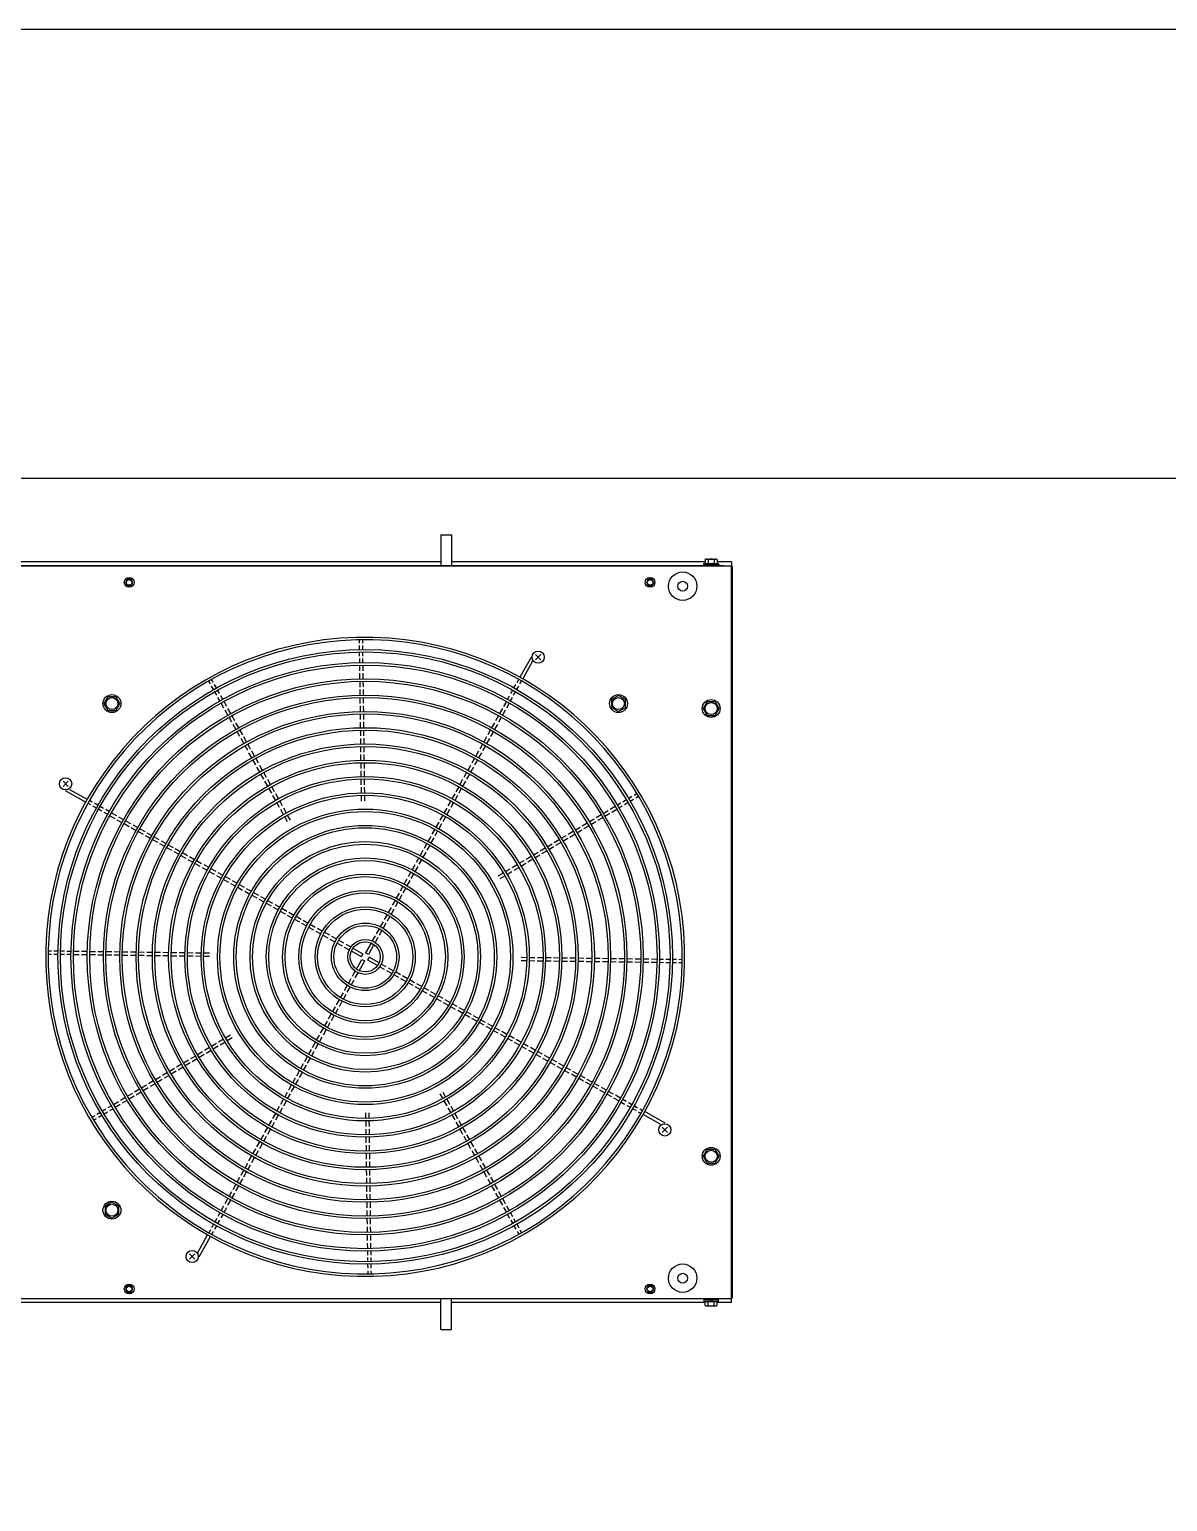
# Model space of a CAD drawing. Header units: millimetres. Extents: x -15161 to 10473752, y -72817 to 33960.
# Drawn here: x -354 to -214.2, y -27895 to -27714.2 of the extents above; entities that cross this region are included whole.
import ezdxf

# ---------------------------------------------------------------- set-up
doc = ezdxf.new("R2010")
doc.units = ezdxf.units.MM

# ---------------------------------------------------------------- blocks, each defined once
blk = doc.blocks.new('機組1140116')
at = {"color": 230}
for p, q in [((-303.43, -21915.8), (-303.43, -21919.62)), ((-303.43, -21915.8), (-302.13, -21915.8)), ((-302.13, -21915.8), (-302.13, -21919.62)), ((-267.73, -21919.65), (-447.73, -21919.65)), ((-267.85, -21919.65), (-447.61, -21919.65)), ((-271.11, -21919.62), (-444.33, -21919.62)), ((-303.43, -21919.12), (-412.03, -21919.12)), ((-270.96, -21919.12), (-302.13, -21919.12)), ((-271.13, -21919.65), (-271.13, -21919.33)), ((-271.13, -21919.33), (-269.33, -21919.33)), ((-269.33, -21919.49), (-271.13, -21919.49)), ((-269.33, -21919.65), (-271.13, -21919.65)), ((-270.98, -21918.85), (-270.98, -21919.33)), ((-270.8, -21918.78), (-269.67, -21918.78)), ((-270.61, -21918.85), (-270.61, -21919.33)), ((-270.39, -21919.49), (-270.23, -21919.33)), ((-270.23, -21919.49), (-270.07, -21919.33)), ((-269.86, -21918.85), (-269.86, -21919.33)), ((-269.48, -21918.85), (-269.48, -21919.33)), ((-267.73, -21919.12), (-269.46, -21919.12)), ((-269.33, -21919.33), (-269.33, -21919.65)), ((-268.73, -21919.62), (-269.31, -21919.62)), ((-268.73, -21919.62), (-268.7, -21919.65)), ((-267.73, -21919.12), (-267.73, -21919.65)), ((-267.73, -21923.15), (-267.73, -21919.65)), ((-267.61, -21919.75), (-267.73, -21919.75)), ((-267.73, -22009.53), (-267.73, -21919.77)), ((-267.61, -22009.55), (-267.61, -21919.75)), ((-313.44, -21929.11), (-313.44, -21928.71)), ((-313.04, -21929.1), (-313.04, -21928.7)), ((-313.43, -21929.91), (-313.44, -21929.41)), ((-313.42, -21930.71), (-313.42, -21930.21)), ((-313.41, -21931.51), (-313.41, -21931.01)), ((-313.03, -21929.9), (-313.04, -21929.4)), ((-313.02, -21930.7), (-313.02, -21930.2)), ((-313.01, -21931.5), (-313.01, -21931)), ((-292.31, -21930.79), (-293.73, -21933.31)), ((-291.8, -21930.53), (-291.16, -21931.16)), ((-291.8, -21931.16), (-291.16, -21930.53)), ((-313.39, -21932.51), (-313.4, -21931.81)), ((-313.39, -21932.51), (-313.4, -21931.81)), ((-313.38, -21933.51), (-313.38, -21932.81)), ((-312.99, -21932.5), (-313, -21931.8)), ((-312.99, -21932.5), (-313, -21931.8)), ((-312.98, -21933.5), (-312.98, -21932.8)), ((-292.16, -21931.33), (-293.38, -21933.51)), ((-331.75, -21934.12), (-331.95, -21933.77)), ((-331.4, -21933.92), (-331.6, -21933.58)), ((-331.36, -21934.82), (-331.6, -21934.38)), ((-331.01, -21934.62), (-331.25, -21934.19)), ((-313.36, -21934.51), (-313.37, -21933.81)), ((-312.96, -21934.5), (-312.97, -21933.8)), ((-312.95, -21935.5), (-312.96, -21934.8)), ((-294.46, -21934.62), (-294.21, -21934.19)), ((-294.11, -21934.82), (-293.86, -21934.38)), ((-294.07, -21933.93), (-293.87, -21933.58)), ((-293.72, -21934.12), (-293.52, -21933.77)), ((-330.97, -21935.52), (-331.21, -21935.08)), ((-330.62, -21935.32), (-330.86, -21934.88)), ((-330.58, -21936.21), (-330.82, -21935.78)), ((-330.23, -21936.02), (-330.47, -21935.58)), ((-330.09, -21937.09), (-330.43, -21936.48)), ((-329.74, -21936.89), (-330.08, -21936.28)), ((-313.35, -21935.51), (-313.36, -21934.81)), ((-313.34, -21936.51), (-313.35, -21935.81)), ((-312.94, -21936.5), (-312.95, -21935.8)), ((-295.39, -21936.28), (-295.73, -21936.89)), ((-295.04, -21936.48), (-295.38, -21937.09)), ((-295.24, -21936.02), (-294.99, -21935.58)), ((-294.89, -21936.21), (-294.65, -21935.78)), ((-294.85, -21935.32), (-294.6, -21934.89)), ((-294.5, -21935.52), (-294.25, -21935.08)), ((-329.6, -21937.96), (-329.94, -21937.35)), ((-329.25, -21937.76), (-329.59, -21937.15)), ((-329.11, -21938.83), (-329.45, -21938.22)), ((-328.76, -21938.64), (-329.1, -21938.02)), ((-313.32, -21937.51), (-313.33, -21936.81)), ((-313.31, -21938.51), (-313.32, -21937.81)), ((-312.92, -21937.5), (-312.93, -21936.8)), ((-312.91, -21938.5), (-312.92, -21937.8)), ((-296.36, -21938.02), (-296.71, -21938.64)), ((-296.02, -21938.22), (-296.36, -21938.83)), ((-295.88, -21937.15), (-296.22, -21937.76)), ((-295.53, -21937.35), (-295.87, -21937.96)), ((-328.62, -21939.7), (-328.96, -21939.09)), ((-328.27, -21939.51), (-328.61, -21938.9)), ((-328.13, -21940.58), (-328.47, -21939.97)), ((-327.78, -21940.38), (-328.13, -21939.77)), ((-313.3, -21939.51), (-313.31, -21938.81)), ((-313.29, -21940.51), (-313.29, -21939.81)), ((-312.9, -21939.5), (-312.91, -21938.8)), ((-312.89, -21940.5), (-312.89, -21939.8)), ((-297.34, -21939.77), (-297.68, -21940.38)), ((-296.99, -21939.97), (-297.34, -21940.58)), ((-296.85, -21938.9), (-297.2, -21939.51)), ((-296.5, -21939.09), (-296.85, -21939.7)), ((-327.64, -21941.45), (-327.99, -21940.84)), ((-327.3, -21941.25), (-327.64, -21940.64)), ((-327.16, -21942.32), (-327.5, -21941.71)), ((-326.81, -21942.13), (-327.15, -21941.51)), ((-313.27, -21941.51), (-313.28, -21940.81)), ((-313.26, -21942.51), (-313.27, -21941.81)), ((-312.87, -21941.5), (-312.88, -21940.8)), ((-312.86, -21942.5), (-312.87, -21941.8)), ((-298.32, -21941.51), (-298.66, -21942.13)), ((-297.97, -21941.71), (-298.31, -21942.32)), ((-297.83, -21940.64), (-298.17, -21941.25)), ((-297.48, -21940.84), (-297.82, -21941.45)), ((-326.67, -21943.19), (-327.01, -21942.58)), ((-326.32, -21943), (-326.66, -21942.39)), ((-326.18, -21944.07), (-326.52, -21943.46)), ((-325.83, -21943.87), (-326.17, -21943.26)), ((-313.25, -21943.51), (-313.26, -21942.81)), ((-313.23, -21944.51), (-313.24, -21943.81)), ((-312.85, -21943.5), (-312.86, -21942.8)), ((-312.83, -21944.5), (-312.84, -21943.8)), ((-299.3, -21943.26), (-299.64, -21943.87)), ((-298.95, -21943.46), (-299.29, -21944.07)), ((-298.81, -21942.39), (-299.15, -21943)), ((-298.46, -21942.58), (-298.8, -21943.19)), ((-325.69, -21944.94), (-326.03, -21944.33)), ((-325.34, -21944.74), (-325.68, -21944.13)), ((-325.2, -21945.81), (-325.54, -21945.2)), ((-324.85, -21945.62), (-325.19, -21945)), ((-313.22, -21945.51), (-313.23, -21944.81)), ((-312.82, -21945.5), (-312.83, -21944.8)), ((-300.27, -21945), (-300.62, -21945.62)), ((-299.93, -21945.2), (-300.27, -21945.81)), ((-299.79, -21944.13), (-300.13, -21944.74)), ((-299.44, -21944.33), (-299.78, -21944.94)), ((-349.86, -21946.72), (-349.22, -21946.08)), ((-349.22, -21946.72), (-349.86, -21946.08)), ((-349.59, -21947.23), (-347.07, -21948.64)), ((-349.05, -21947.08), (-346.88, -21948.3)), ((-324.71, -21946.68), (-325.05, -21946.07)), ((-324.36, -21946.49), (-324.7, -21945.88)), ((-324.22, -21947.56), (-324.56, -21946.94)), ((-323.87, -21947.36), (-324.22, -21946.75)), ((-313.21, -21946.51), (-313.22, -21945.81)), ((-313.19, -21947.51), (-313.2, -21946.81)), ((-312.81, -21946.5), (-312.82, -21945.8)), ((-312.79, -21947.5), (-312.8, -21946.8)), ((-301.25, -21946.75), (-301.59, -21947.36)), ((-300.9, -21946.94), (-301.25, -21947.56)), ((-300.76, -21945.88), (-301.11, -21946.49)), ((-300.41, -21946.07), (-300.76, -21946.68)), ((-346.46, -21948.99), (-346.81, -21948.79)), ((-346.27, -21948.64), (-346.62, -21948.44)), ((-345.76, -21949.38), (-346.2, -21949.13)), ((-345.57, -21949.03), (-346.01, -21948.78)), ((-344.87, -21949.42), (-345.31, -21949.17)), ((-323.73, -21948.43), (-324.08, -21947.82)), ((-323.38, -21948.23), (-323.73, -21947.62)), ((-323.25, -21949.3), (-323.59, -21948.69)), ((-322.9, -21949.11), (-323.24, -21948.49)), ((-313.18, -21948.51), (-313.19, -21947.81)), ((-312.78, -21948.5), (-312.79, -21947.8)), ((-302.23, -21948.49), (-302.57, -21949.11)), ((-301.88, -21948.69), (-302.22, -21949.3)), ((-301.74, -21947.62), (-302.08, -21948.23)), ((-301.39, -21947.82), (-301.73, -21948.43)), ((-282.63, -21949.51), (-282.02, -21949.16)), ((-281.77, -21949), (-281.34, -21948.75)), ((-281.56, -21949.35), (-281.13, -21949.09)), ((-281.08, -21948.59), (-280.65, -21948.34)), ((-280.88, -21948.94), (-280.45, -21948.68)), ((-280.39, -21948.18), (-279.96, -21947.93)), ((-280.19, -21948.53), (-279.76, -21948.27)), ((-279.7, -21947.78), (-279.36, -21947.57)), ((-279.5, -21948.12), (-279.16, -21947.91)), ((-345.07, -21949.77), (-345.5, -21949.52)), ((-344.37, -21950.16), (-344.8, -21949.91)), ((-344.17, -21949.81), (-344.61, -21949.57)), ((-344.11, -21950.31), (-343.5, -21950.65)), ((-343.91, -21949.96), (-343.3, -21950.3)), ((-343.24, -21950.8), (-342.62, -21951.14)), ((-343.04, -21950.45), (-342.43, -21950.79)), ((-342.17, -21950.94), (-341.56, -21951.28)), ((-322.76, -21950.17), (-323.1, -21949.56)), ((-322.41, -21949.98), (-322.75, -21949.37)), ((-322.27, -21951.05), (-322.61, -21950.43)), ((-321.92, -21950.85), (-322.26, -21950.24)), ((-303.21, -21950.24), (-303.55, -21950.85)), ((-302.86, -21950.43), (-303.2, -21951.05)), ((-302.72, -21949.37), (-303.06, -21949.98)), ((-302.37, -21949.56), (-302.71, -21950.17)), ((-285.2, -21951.05), (-284.6, -21950.69)), ((-285, -21951.39), (-284.4, -21951.03)), ((-284.34, -21950.54), (-283.74, -21950.18)), ((-284.14, -21950.88), (-283.54, -21950.52)), ((-283.49, -21950.03), (-282.88, -21949.67)), ((-283.28, -21950.37), (-282.68, -21950.01)), ((-282.42, -21949.86), (-281.82, -21949.5)), ((-342.36, -21951.28), (-341.75, -21951.63)), ((-341.49, -21951.77), (-340.88, -21952.12)), ((-341.29, -21951.42), (-340.68, -21951.77)), ((-340.62, -21952.26), (-340.01, -21952.6)), ((-340.42, -21951.91), (-339.81, -21952.25)), ((-339.75, -21952.75), (-339.13, -21953.09)), ((-339.55, -21952.4), (-338.94, -21952.74)), ((-304.67, -21952.86), (-305.02, -21953.47)), ((-304.18, -21951.98), (-304.53, -21952.59)), ((-303.84, -21952.18), (-304.18, -21952.79)), ((-303.7, -21951.11), (-304.04, -21951.72)), ((-303.35, -21951.31), (-303.69, -21951.92)), ((-288.64, -21953.09), (-288.04, -21952.74)), ((-287.78, -21952.58), (-287.18, -21952.22)), ((-287.58, -21952.93), (-286.98, -21952.57)), ((-286.92, -21952.07), (-286.32, -21951.71)), ((-286.72, -21952.41), (-286.12, -21952.06)), ((-286.06, -21951.56), (-285.46, -21951.2)), ((-285.86, -21951.9), (-285.26, -21951.55)), ((-338.87, -21953.24), (-338.26, -21953.58)), ((-338.68, -21952.89), (-338.07, -21953.23)), ((-338, -21953.73), (-337.39, -21954.07)), ((-337.81, -21953.38), (-337.19, -21953.72)), ((-337.13, -21954.22), (-336.52, -21954.56)), ((-336.93, -21953.87), (-336.32, -21954.21)), ((-336.06, -21954.36), (-335.45, -21954.7)), ((-305.65, -21954.6), (-305.99, -21955.21)), ((-305.16, -21953.73), (-305.5, -21954.34)), ((-304.81, -21953.92), (-305.16, -21954.54)), ((-304.32, -21953.05), (-304.67, -21953.66)), ((-291.22, -21954.63), (-290.62, -21954.27)), ((-291.02, -21954.97), (-290.41, -21954.61)), ((-290.36, -21954.12), (-289.76, -21953.76)), ((-290.16, -21954.46), (-289.56, -21954.1)), ((-289.5, -21953.6), (-288.9, -21953.25)), ((-289.3, -21953.95), (-288.7, -21953.59)), ((-288.44, -21953.44), (-287.84, -21953.08)), ((-336.26, -21954.71), (-335.64, -21955.05)), ((-335.38, -21955.19), (-334.77, -21955.54)), ((-335.19, -21954.85), (-334.58, -21955.19)), ((-334.51, -21955.68), (-333.9, -21956.03)), ((-334.32, -21955.33), (-333.7, -21955.68)), ((-333.64, -21956.17), (-333.03, -21956.51)), ((-333.44, -21955.82), (-332.83, -21956.17)), ((-332.57, -21956.31), (-331.96, -21956.65)), ((-306.63, -21956.35), (-306.97, -21956.96)), ((-306.14, -21955.47), (-306.48, -21956.08)), ((-305.79, -21955.67), (-306.13, -21956.28)), ((-305.3, -21954.8), (-305.64, -21955.41)), ((-294.66, -21956.67), (-294.06, -21956.31)), ((-293.8, -21956.16), (-293.2, -21955.8)), ((-293.59, -21956.5), (-292.99, -21956.15)), ((-292.94, -21955.65), (-292.34, -21955.29)), ((-292.74, -21955.99), (-292.13, -21955.63)), ((-292.08, -21955.14), (-291.48, -21954.78)), ((-291.88, -21955.48), (-291.27, -21955.12)), ((-332.77, -21956.66), (-332.16, -21957)), ((-331.89, -21957.15), (-331.28, -21957.49)), ((-331.7, -21956.8), (-331.09, -21957.14)), ((-331.02, -21957.64), (-330.41, -21957.98)), ((-330.83, -21957.29), (-330.21, -21957.63)), ((-330.15, -21958.13), (-329.54, -21958.47)), ((-329.95, -21957.78), (-329.34, -21958.12)), ((-329.08, -21958.27), (-328.47, -21958.61)), ((-307.61, -21958.09), (-307.95, -21958.7)), ((-307.26, -21958.29), (-307.6, -21958.9)), ((-307.12, -21957.22), (-307.46, -21957.83)), ((-306.77, -21957.41), (-307.11, -21958.03)), ((-306.28, -21956.54), (-306.62, -21957.15)), ((-296.38, -21957.69), (-295.78, -21957.34)), ((-296.17, -21958.04), (-295.57, -21957.68)), ((-295.52, -21957.18), (-294.92, -21956.82)), ((-295.31, -21957.53), (-294.71, -21957.17)), ((-294.45, -21957.01), (-293.85, -21956.66)), ((-329.28, -21958.62), (-328.67, -21958.96)), ((-328.4, -21959.1), (-327.79, -21959.45)), ((-328.21, -21958.76), (-327.6, -21959.1)), ((-327.53, -21959.59), (-326.92, -21959.94)), ((-327.34, -21959.24), (-326.72, -21959.59)), ((-326.66, -21960.08), (-326.05, -21960.42)), ((-326.46, -21959.73), (-325.85, -21960.08)), ((-308.58, -21959.84), (-308.93, -21960.45)), ((-308.24, -21960.03), (-308.58, -21960.64)), ((-308.1, -21958.96), (-308.44, -21959.58)), ((-307.75, -21959.16), (-308.09, -21959.77)), ((-325.79, -21960.57), (-325.18, -21960.91)), ((-325.59, -21960.22), (-324.98, -21960.56)), ((-324.91, -21961.06), (-324.3, -21961.4)), ((-324.72, -21960.71), (-324.11, -21961.05)), ((-324.04, -21961.55), (-323.43, -21961.89)), ((-323.85, -21961.2), (-323.23, -21961.54)), ((-322.97, -21961.69), (-322.36, -21962.03)), ((-309.56, -21961.58), (-309.9, -21962.19)), ((-309.21, -21961.78), (-309.56, -21962.39)), ((-309.07, -21960.71), (-309.42, -21961.32)), ((-308.72, -21960.91), (-309.07, -21961.52)), ((-323.17, -21962.04), (-322.56, -21962.38)), ((-322.3, -21962.53), (-321.69, -21962.87)), ((-322.1, -21962.18), (-321.49, -21962.52)), ((-321.42, -21963.02), (-320.81, -21963.36)), ((-321.23, -21962.67), (-320.62, -21963.01)), ((-320.55, -21963.5), (-319.94, -21963.85)), ((-320.36, -21963.15), (-319.74, -21963.5)), ((-319.48, -21963.64), (-318.87, -21963.99)), ((-310.54, -21963.33), (-310.88, -21963.94)), ((-310.19, -21963.52), (-310.53, -21964.14)), ((-310.05, -21962.46), (-310.39, -21963.07)), ((-309.7, -21962.65), (-310.04, -21963.26)), ((-319.68, -21963.99), (-319.07, -21964.34)), ((-318.81, -21964.48), (-318.19, -21964.82)), ((-318.61, -21964.13), (-318, -21964.48)), ((-317.93, -21964.97), (-317.32, -21965.31)), ((-317.74, -21964.62), (-317.13, -21964.96)), ((-317.06, -21965.46), (-316.45, -21965.8)), ((-316.86, -21965.11), (-316.25, -21965.45)), ((-311.52, -21965.08), (-311.86, -21965.69)), ((-311.17, -21965.27), (-311.51, -21965.88)), ((-311.03, -21964.2), (-311.37, -21964.81)), ((-310.68, -21964.4), (-311.02, -21965.01)), ((-351.28, -21966.95), (-351.68, -21966.95)), ((-351.28, -21967.35), (-351.68, -21967.35)), ((-350.48, -21966.96), (-350.98, -21966.96)), ((-349.68, -21966.97), (-350.18, -21966.97)), ((-348.88, -21966.98), (-349.38, -21966.98)), ((-347.88, -21967), (-348.58, -21966.99)), ((-346.88, -21967.01), (-347.58, -21967)), ((-345.88, -21967.02), (-346.58, -21967.02)), ((-344.88, -21967.04), (-345.58, -21967.03)), ((-343.88, -21967.05), (-344.58, -21967.04)), ((-342.88, -21967.06), (-343.58, -21967.05)), ((-341.88, -21967.08), (-342.58, -21967.07)), ((-340.88, -21967.09), (-341.58, -21967.08)), ((-339.88, -21967.1), (-340.58, -21967.09)), ((-338.88, -21967.12), (-339.58, -21967.11)), ((-337.88, -21967.13), (-338.58, -21967.12)), ((-336.88, -21967.14), (-337.58, -21967.13)), ((-335.88, -21967.15), (-336.58, -21967.15)), ((-334.88, -21967.17), (-335.58, -21967.16)), ((-333.88, -21967.18), (-334.58, -21967.17)), ((-332.88, -21967.19), (-333.58, -21967.18)), ((-331.88, -21967.21), (-332.58, -21967.2)), ((-316.19, -21965.95), (-315.57, -21966.29)), ((-315.99, -21965.6), (-315.38, -21965.94)), ((-315.31, -21966.44), (-314.7, -21966.78)), ((-315.12, -21966.09), (-314.5, -21966.43)), ((-314.44, -21966.93), (-313.23, -21967.6)), ((-314.24, -21966.58), (-313.04, -21967.26)), ((-313.04, -21967.26), (-313.23, -21967.6)), ((-312.01, -21965.95), (-312.68, -21967.16)), ((-312.34, -21967.35), (-312.68, -21967.16)), ((-311.66, -21966.15), (-312.34, -21967.35)), ((-350.48, -21967.36), (-350.98, -21967.36)), ((-349.68, -21967.37), (-350.18, -21967.37)), ((-348.88, -21967.38), (-349.38, -21967.38)), ((-347.88, -21967.4), (-348.58, -21967.39)), ((-346.88, -21967.41), (-347.58, -21967.4)), ((-345.88, -21967.42), (-346.58, -21967.42)), ((-344.88, -21967.44), (-345.58, -21967.43)), ((-343.88, -21967.45), (-344.58, -21967.44)), ((-342.88, -21967.46), (-343.58, -21967.45)), ((-341.88, -21967.48), (-342.58, -21967.47)), ((-340.88, -21967.49), (-341.58, -21967.48)), ((-339.88, -21967.5), (-340.58, -21967.49)), ((-338.88, -21967.52), (-339.58, -21967.51)), ((-337.88, -21967.53), (-338.58, -21967.52)), ((-336.88, -21967.54), (-337.58, -21967.53)), ((-335.88, -21967.55), (-336.58, -21967.55)), ((-334.88, -21967.57), (-335.58, -21967.56)), ((-333.88, -21967.58), (-334.58, -21967.57)), ((-332.88, -21967.59), (-333.58, -21967.58)), ((-331.88, -21967.61), (-332.58, -21967.6)), ((-313.81, -21969.16), (-313.13, -21967.96)), ((-313.46, -21969.36), (-312.78, -21968.15)), ((-313.13, -21967.96), (-312.78, -21968.15)), ((-312.43, -21968.05), (-312.24, -21967.7)), ((-311.23, -21968.73), (-312.43, -21968.05)), ((-311.03, -21968.38), (-312.24, -21967.7)), ((-310.35, -21969.22), (-310.96, -21968.87)), ((-310.16, -21968.87), (-310.77, -21968.53)), ((-309.28, -21969.36), (-309.89, -21969.02)), ((-293.59, -21968.1), (-292.89, -21968.11)), ((-293.58, -21967.7), (-292.88, -21967.71)), ((-292.59, -21968.11), (-291.89, -21968.12)), ((-292.58, -21967.71), (-291.88, -21967.72)), ((-291.59, -21968.13), (-290.89, -21968.14)), ((-291.58, -21967.73), (-290.88, -21967.74)), ((-290.59, -21968.14), (-289.89, -21968.15)), ((-290.58, -21967.74), (-289.88, -21967.75)), ((-289.59, -21968.15), (-288.89, -21968.16)), ((-289.58, -21967.75), (-288.88, -21967.76)), ((-288.59, -21968.17), (-287.89, -21968.18)), ((-288.58, -21967.77), (-287.88, -21967.78)), ((-287.59, -21968.18), (-286.89, -21968.19)), ((-287.58, -21967.78), (-286.88, -21967.79)), ((-286.59, -21968.19), (-285.89, -21968.2)), ((-286.58, -21967.79), (-285.88, -21967.8)), ((-285.59, -21968.21), (-284.89, -21968.21)), ((-285.58, -21967.81), (-284.88, -21967.81)), ((-284.59, -21968.22), (-283.89, -21968.23)), ((-284.58, -21967.82), (-283.88, -21967.83)), ((-283.59, -21968.23), (-282.89, -21968.24)), ((-283.58, -21967.83), (-282.88, -21967.84)), ((-282.59, -21968.24), (-281.89, -21968.25)), ((-282.58, -21967.84), (-281.88, -21967.85)), ((-281.59, -21968.26), (-280.89, -21968.27)), ((-281.58, -21967.86), (-280.88, -21967.87)), ((-280.59, -21968.27), (-279.89, -21968.28)), ((-280.58, -21967.87), (-279.88, -21967.88)), ((-279.59, -21968.28), (-278.89, -21968.29)), ((-279.58, -21967.88), (-278.88, -21967.89)), ((-278.59, -21968.3), (-277.89, -21968.3)), ((-278.58, -21967.9), (-277.88, -21967.9)), ((-277.59, -21968.31), (-276.89, -21968.32)), ((-277.58, -21967.91), (-276.88, -21967.92)), ((-276.59, -21968.32), (-276.09, -21968.33)), ((-276.58, -21967.92), (-276.08, -21967.93)), ((-275.79, -21967.93), (-275.29, -21967.94)), ((-275.79, -21968.33), (-275.29, -21968.34)), ((-274.99, -21967.94), (-274.49, -21967.95)), ((-274.99, -21968.34), (-274.49, -21968.35)), ((-274.19, -21967.95), (-273.79, -21967.96)), ((-274.19, -21968.35), (-273.79, -21968.36)), ((-314.79, -21970.91), (-314.44, -21970.3)), ((-314.44, -21971.11), (-314.1, -21970.49)), ((-314.3, -21970.04), (-313.95, -21969.42)), ((-313.95, -21970.23), (-313.61, -21969.62)), ((-309.48, -21969.71), (-310.09, -21969.36)), ((-308.6, -21970.2), (-309.22, -21969.85)), ((-308.41, -21969.85), (-309.02, -21969.51)), ((-307.73, -21970.69), (-308.34, -21970.34)), ((-307.54, -21970.34), (-308.15, -21969.99)), ((-306.86, -21971.17), (-307.47, -21970.83)), ((-306.66, -21970.83), (-307.27, -21970.48)), ((-305.79, -21971.31), (-306.4, -21970.97)), ((-315.77, -21972.66), (-315.42, -21972.05)), ((-315.42, -21972.85), (-315.07, -21972.24)), ((-315.28, -21971.78), (-314.93, -21971.17)), ((-314.93, -21971.98), (-314.59, -21971.37)), ((-305.99, -21971.66), (-306.6, -21971.32)), ((-305.11, -21972.15), (-305.72, -21971.81)), ((-304.92, -21971.8), (-305.53, -21971.46)), ((-304.24, -21972.64), (-304.85, -21972.3)), ((-304.04, -21972.29), (-304.66, -21971.95)), ((-303.17, -21972.78), (-303.78, -21972.44)), ((-316.74, -21974.4), (-316.4, -21973.79)), ((-316.39, -21974.6), (-316.05, -21973.99)), ((-316.25, -21973.53), (-315.91, -21972.92)), ((-315.91, -21973.73), (-315.56, -21973.11)), ((-303.37, -21973.13), (-303.98, -21972.79)), ((-302.49, -21973.62), (-303.11, -21973.28)), ((-302.3, -21973.27), (-302.91, -21972.93)), ((-301.62, -21974.11), (-302.23, -21973.77)), ((-301.43, -21973.76), (-302.04, -21973.42)), ((-300.75, -21974.6), (-301.36, -21974.25)), ((-300.55, -21974.25), (-301.17, -21973.91)), ((-299.68, -21974.74), (-300.29, -21974.39)), ((-317.72, -21976.15), (-317.38, -21975.54)), ((-317.37, -21976.34), (-317.03, -21975.73)), ((-317.23, -21975.27), (-316.89, -21974.66)), ((-316.88, -21975.47), (-316.54, -21974.86)), ((-299.88, -21975.09), (-300.49, -21974.74)), ((-299, -21975.57), (-299.62, -21975.23)), ((-298.81, -21975.23), (-299.42, -21974.88)), ((-298.13, -21976.06), (-298.74, -21975.72)), ((-297.94, -21975.71), (-298.55, -21975.37)), ((-297.26, -21976.55), (-297.87, -21976.21)), ((-297.06, -21976.2), (-297.68, -21975.86)), ((-296.19, -21976.69), (-296.8, -21976.35)), ((-330.15, -21977.78), (-330.76, -21978.14)), ((-329.95, -21978.13), (-330.55, -21978.48)), ((-329.29, -21977.27), (-329.9, -21977.63)), ((-329.09, -21977.61), (-329.69, -21977.97)), ((-319.19, -21978.77), (-318.85, -21978.15)), ((-318.7, -21977.89), (-318.36, -21977.28)), ((-318.35, -21978.09), (-318.01, -21977.48)), ((-318.21, -21977.02), (-317.87, -21976.41)), ((-317.86, -21977.22), (-317.52, -21976.6)), ((-296.39, -21977.04), (-297, -21976.7)), ((-295.51, -21977.53), (-296.13, -21977.19)), ((-295.32, -21977.18), (-295.93, -21976.84)), ((-294.64, -21978.02), (-295.25, -21977.68)), ((-294.45, -21977.67), (-295.06, -21977.33)), ((-293.77, -21978.51), (-294.38, -21978.16)), ((-293.57, -21978.16), (-294.19, -21977.82)), ((-333.59, -21979.83), (-334.19, -21980.18)), ((-332.73, -21979.31), (-333.33, -21979.67)), ((-332.53, -21979.66), (-333.13, -21980.02)), ((-331.87, -21978.8), (-332.47, -21979.16)), ((-331.67, -21979.15), (-332.27, -21979.51)), ((-331.01, -21978.29), (-331.62, -21978.65)), ((-330.81, -21978.64), (-331.41, -21978.99)), ((-320.17, -21980.51), (-319.82, -21979.9)), ((-319.68, -21979.64), (-319.33, -21979.03)), ((-319.33, -21979.83), (-318.99, -21979.22)), ((-318.84, -21978.96), (-318.5, -21978.35)), ((-292.9, -21979), (-293.51, -21978.65)), ((-292.7, -21978.65), (-293.31, -21978.3)), ((-292.03, -21979.48), (-292.64, -21979.14)), ((-291.83, -21979.14), (-292.44, -21978.79)), ((-291.15, -21979.97), (-291.76, -21979.63)), ((-290.96, -21979.62), (-291.57, -21979.28)), ((-290.08, -21980.11), (-290.7, -21979.77)), ((-336.17, -21981.36), (-336.77, -21981.72)), ((-335.97, -21981.7), (-336.57, -21982.06)), ((-335.31, -21980.85), (-335.91, -21981.21)), ((-335.11, -21981.19), (-335.71, -21981.55)), ((-334.45, -21980.34), (-335.05, -21980.7)), ((-334.25, -21980.68), (-334.85, -21981.04)), ((-333.39, -21980.17), (-333.99, -21980.53)), ((-321.14, -21982.26), (-320.8, -21981.64)), ((-320.65, -21981.38), (-320.31, -21980.77)), ((-320.31, -21981.58), (-319.96, -21980.97)), ((-319.82, -21980.71), (-319.47, -21980.1)), ((-290.28, -21980.46), (-290.89, -21980.12)), ((-289.41, -21980.95), (-290.02, -21980.61)), ((-289.21, -21980.6), (-289.82, -21980.26)), ((-288.54, -21981.44), (-289.15, -21981.1)), ((-288.34, -21981.09), (-288.95, -21980.75)), ((-287.66, -21981.93), (-288.27, -21981.59)), ((-287.47, -21981.58), (-288.08, -21981.24)), ((-286.59, -21982.07), (-287.21, -21981.73)), ((-339.61, -21983.4), (-340.21, -21983.76)), ((-338.75, -21982.89), (-339.35, -21983.25)), ((-338.54, -21983.24), (-339.15, -21983.59)), ((-337.89, -21982.38), (-338.49, -21982.74)), ((-337.69, -21982.73), (-338.29, -21983.08)), ((-337.03, -21981.87), (-337.63, -21982.23)), ((-336.83, -21982.21), (-337.43, -21982.57)), ((-322.12, -21984), (-321.78, -21983.39)), ((-321.77, -21984.2), (-321.43, -21983.59)), ((-321.63, -21983.13), (-321.29, -21982.52)), ((-321.28, -21983.32), (-320.94, -21982.71)), ((-320.79, -21982.45), (-320.45, -21981.84)), ((-286.79, -21982.42), (-287.4, -21982.08)), ((-285.92, -21982.91), (-286.53, -21982.56)), ((-285.72, -21982.56), (-286.33, -21982.21)), ((-285.05, -21983.39), (-285.66, -21983.05)), ((-284.85, -21983.05), (-285.46, -21982.7)), ((-284.17, -21983.88), (-284.78, -21983.54)), ((-283.98, -21983.53), (-284.59, -21983.19)), ((-342.19, -21984.94), (-342.79, -21985.3)), ((-341.98, -21985.28), (-342.58, -21985.64)), ((-341.33, -21984.43), (-341.93, -21984.78)), ((-341.12, -21984.77), (-341.72, -21985.13)), ((-340.47, -21983.92), (-341.07, -21984.27)), ((-340.26, -21984.26), (-340.87, -21984.62)), ((-339.4, -21983.75), (-340.01, -21984.11)), ((-323.1, -21985.75), (-322.76, -21985.13)), ((-322.75, -21985.94), (-322.41, -21985.33)), ((-322.61, -21984.87), (-322.27, -21984.26)), ((-322.26, -21985.07), (-321.92, -21984.46)), ((-303.55, -21984.46), (-303.21, -21985.07)), ((-303.2, -21984.26), (-302.86, -21984.87)), ((-303.06, -21985.33), (-302.72, -21985.94)), ((-302.71, -21985.13), (-302.37, -21985.75)), ((-283.3, -21984.37), (-283.91, -21984.03)), ((-283.11, -21984.02), (-283.72, -21983.68)), ((-282.43, -21984.86), (-283.04, -21984.52)), ((-282.23, -21984.51), (-282.84, -21984.17)), ((-281.56, -21985.35), (-282.17, -21985.01)), ((-281.36, -21985), (-281.97, -21984.66)), ((-281.1, -21985.15), (-280.66, -21985.39)), ((-345.97, -21987.19), (-346.31, -21987.39)), ((-345.28, -21986.78), (-345.71, -21987.03)), ((-345.08, -21987.12), (-345.51, -21987.38)), ((-344.59, -21986.37), (-345.02, -21986.62)), ((-344.39, -21986.71), (-344.82, -21986.97)), ((-343.91, -21985.96), (-344.34, -21986.21)), ((-343.7, -21986.3), (-344.13, -21986.56)), ((-343.05, -21985.45), (-343.65, -21985.81)), ((-342.84, -21985.79), (-343.44, -21986.15)), ((-324.08, -21987.49), (-323.73, -21986.88)), ((-323.73, -21987.69), (-323.38, -21987.07)), ((-323.59, -21986.62), (-323.25, -21986.01)), ((-323.24, -21986.81), (-322.9, -21986.2)), ((-312.69, -21986.8), (-312.68, -21987.5)), ((-312.29, -21986.8), (-312.28, -21987.5)), ((-302.57, -21986.2), (-302.23, -21986.81)), ((-302.22, -21986.01), (-301.88, -21986.62)), ((-302.08, -21987.07), (-301.74, -21987.69)), ((-301.73, -21986.88), (-301.39, -21987.49)), ((-281.29, -21985.5), (-280.86, -21985.74)), ((-280.6, -21985.89), (-280.16, -21986.13)), ((-280.4, -21985.54), (-279.97, -21985.78)), ((-279.9, -21986.28), (-279.46, -21986.52)), ((-279.7, -21985.93), (-279.27, -21986.18)), ((-279.2, -21986.67), (-278.85, -21986.87)), ((-279.01, -21986.32), (-278.66, -21986.52)), ((-276.41, -21988.23), (-278.59, -21987.01)), ((-275.88, -21988.07), (-278.39, -21986.66)), ((-345.77, -21987.53), (-346.11, -21987.73)), ((-325.05, -21989.24), (-324.71, -21988.62)), ((-324.7, -21989.43), (-324.36, -21988.82)), ((-324.56, -21988.36), (-324.22, -21987.75)), ((-324.22, -21988.56), (-323.87, -21987.95)), ((-312.67, -21987.8), (-312.66, -21988.5)), ((-312.66, -21988.8), (-312.65, -21989.5)), ((-312.27, -21987.8), (-312.26, -21988.5)), ((-312.26, -21988.8), (-312.25, -21989.5)), ((-301.59, -21987.95), (-301.25, -21988.56)), ((-301.25, -21987.75), (-300.9, -21988.36)), ((-301.11, -21988.82), (-300.76, -21989.43)), ((-300.76, -21988.62), (-300.41, -21989.24)), ((-275.61, -21988.59), (-276.24, -21989.22)), ((-276.24, -21988.59), (-275.61, -21989.22)), ((-326.03, -21990.98), (-325.69, -21990.37)), ((-325.68, -21991.18), (-325.34, -21990.56)), ((-325.54, -21990.11), (-325.2, -21989.5)), ((-325.19, -21990.3), (-324.85, -21989.69)), ((-312.65, -21989.8), (-312.64, -21990.5)), ((-312.63, -21990.8), (-312.63, -21991.5)), ((-312.25, -21989.8), (-312.24, -21990.5)), ((-312.23, -21990.8), (-312.23, -21991.5)), ((-300.62, -21989.69), (-300.27, -21990.3)), ((-300.27, -21989.5), (-299.93, -21990.11)), ((-300.13, -21990.56), (-299.79, -21991.18)), ((-299.78, -21990.37), (-299.44, -21990.98)), ((-327.01, -21992.72), (-326.67, -21992.11)), ((-326.66, -21992.92), (-326.32, -21992.31)), ((-326.52, -21991.85), (-326.18, -21991.24)), ((-326.17, -21992.05), (-325.83, -21991.44)), ((-312.62, -21991.8), (-312.61, -21992.5)), ((-312.22, -21991.8), (-312.21, -21992.5)), ((-299.64, -21991.44), (-299.3, -21992.05)), ((-299.29, -21991.24), (-298.95, -21991.85)), ((-299.15, -21992.31), (-298.81, -21992.92)), ((-298.8, -21992.11), (-298.46, -21992.72)), ((-327.99, -21994.47), (-327.64, -21993.86)), ((-327.64, -21994.67), (-327.3, -21994.05)), ((-327.5, -21993.6), (-327.16, -21992.99)), ((-327.15, -21993.79), (-326.81, -21993.18)), ((-312.61, -21992.8), (-312.6, -21993.5)), ((-312.6, -21993.8), (-312.59, -21994.5)), ((-312.21, -21992.8), (-312.2, -21993.5)), ((-312.2, -21993.8), (-312.19, -21994.5)), ((-298.66, -21993.18), (-298.32, -21993.79)), ((-298.31, -21992.99), (-297.97, -21993.6)), ((-298.17, -21994.05), (-297.83, -21994.67)), ((-297.82, -21993.86), (-297.48, -21994.47)), ((-328.96, -21996.21), (-328.62, -21995.6)), ((-328.61, -21996.41), (-328.27, -21995.8)), ((-328.47, -21995.34), (-328.13, -21994.73)), ((-328.13, -21995.54), (-327.78, -21994.93)), ((-312.58, -21994.8), (-312.57, -21995.5)), ((-312.57, -21995.8), (-312.56, -21996.5)), ((-312.18, -21994.8), (-312.17, -21995.5)), ((-312.17, -21995.8), (-312.16, -21996.5)), ((-297.68, -21994.93), (-297.34, -21995.54)), ((-297.34, -21994.73), (-296.99, -21995.34)), ((-297.2, -21995.8), (-296.85, -21996.41)), ((-296.85, -21995.6), (-296.5, -21996.21)), ((-329.94, -21997.96), (-329.6, -21997.35)), ((-329.59, -21998.15), (-329.25, -21997.54)), ((-329.45, -21997.09), (-329.11, -21996.48)), ((-329.1, -21997.28), (-328.76, -21996.67)), ((-312.56, -21996.8), (-312.55, -21997.5)), ((-312.54, -21997.8), (-312.53, -21998.5)), ((-312.16, -21996.8), (-312.15, -21997.5)), ((-312.14, -21997.8), (-312.13, -21998.5)), ((-296.71, -21996.67), (-296.36, -21997.28)), ((-296.36, -21996.48), (-296.02, -21997.09)), ((-296.22, -21997.54), (-295.88, -21998.15)), ((-295.87, -21997.35), (-295.53, -21997.96)), ((-330.97, -21999.79), (-331.21, -22000.23)), ((-330.58, -21999.09), (-330.82, -21999.53)), ((-330.23, -21999.29), (-330.47, -21999.72)), ((-330.43, -21998.83), (-330.09, -21998.22)), ((-330.08, -21999.03), (-329.74, -21998.42)), ((-312.53, -21998.8), (-312.52, -21999.5)), ((-312.52, -21999.8), (-312.51, -22000.5)), ((-312.13, -21998.8), (-312.12, -21999.5)), ((-312.12, -21999.8), (-312.11, -22000.5)), ((-295.73, -21998.42), (-295.39, -21999.03)), ((-295.38, -21998.22), (-295.04, -21998.83)), ((-295.24, -21999.29), (-295, -21999.73)), ((-294.89, -21999.09), (-294.65, -21999.53)), ((-294.5, -21999.79), (-294.26, -22000.23)), ((-331.75, -22001.19), (-331.95, -22001.54)), ((-331.36, -22000.49), (-331.6, -22000.92)), ((-331.4, -22001.38), (-331.6, -22001.73)), ((-331.01, -22000.68), (-331.26, -22001.12)), ((-330.62, -21999.99), (-330.86, -22000.42)), ((-312.5, -22000.8), (-312.5, -22001.5)), ((-312.11, -22000.8), (-312.1, -22001.5)), ((-294.85, -21999.99), (-294.6, -22000.42)), ((-294.46, -22000.69), (-294.21, -22001.12)), ((-294.11, -22000.49), (-293.86, -22000.93)), ((-294.07, -22001.38), (-293.87, -22001.73)), ((-293.72, -22001.19), (-293.52, -22001.54)), ((-333.31, -22003.97), (-332.09, -22001.8)), ((-333.15, -22004.51), (-331.74, -22001.99)), ((-312.49, -22001.8), (-312.48, -22002.5)), ((-312.48, -22002.8), (-312.47, -22003.5)), ((-312.09, -22001.8), (-312.08, -22002.5)), ((-312.08, -22002.8), (-312.07, -22003.5)), ((-333.67, -22004.78), (-334.3, -22004.14)), ((-333.67, -22004.14), (-334.3, -22004.78)), ((-312.46, -22003.8), (-312.45, -22004.3)), ((-312.45, -22004.6), (-312.44, -22005.1)), ((-312.45, -22004.6), (-312.44, -22005.1)), ((-312.06, -22003.8), (-312.05, -22004.3)), ((-312.05, -22004.6), (-312.04, -22005.1)), ((-312.05, -22004.6), (-312.04, -22005.1)), ((-312.44, -22005.4), (-312.44, -22005.65)), ((-312.44, -22005.4), (-312.43, -22005.9)), ((-312.43, -22006.2), (-312.42, -22006.6)), ((-312.04, -22005.4), (-312.04, -22005.65)), ((-312.04, -22005.4), (-312.03, -22005.9)), ((-312.03, -22006.2), (-312.02, -22006.6)), ((-267.73, -22009.65), (-267.73, -22006.15)), ((-267.73, -22009.65), (-447.73, -22009.65)), ((-267.85, -22009.65), (-447.61, -22009.65)), ((-303.43, -22010.12), (-412.03, -22010.12)), ((-303.43, -22013.44), (-303.43, -22009.65)), ((-302.13, -22013.44), (-302.13, -22009.65)), ((-270.98, -22010.12), (-302.13, -22010.12)), ((-271.13, -22009.65), (-271.13, -22009.97)), ((-269.33, -22009.65), (-271.13, -22009.65)), ((-269.33, -22009.81), (-271.13, -22009.81)), ((-271.13, -22009.97), (-269.33, -22009.97)), ((-270.98, -22010.45), (-270.98, -22009.97)), ((-270.8, -22010.52), (-269.67, -22010.52)), ((-270.61, -22010.45), (-270.61, -22009.97)), ((-270.39, -22009.81), (-270.23, -22009.97)), ((-270.23, -22009.81), (-270.07, -22009.97)), ((-269.86, -22010.45), (-269.86, -22009.97)), ((-269.48, -22010.45), (-269.48, -22009.97)), ((-267.73, -22010.12), (-269.48, -22010.12)), ((-269.33, -22009.97), (-269.33, -22009.65)), ((-267.73, -22009.43), (-267.61, -22009.43)), ((-267.73, -22010.12), (-267.73, -22009.55)), ((-267.73, -22009.55), (-267.61, -22009.55)), ((-303.43, -22013.44), (-302.13, -22013.44))]:
    blk.add_line(p, q, dxfattribs=at)
for points in [[(-341.96, -21921.26), (-342.19, -21921.65), (-341.96, -21922.05), (-341.5, -21922.05), (-341.27, -21921.65), (-341.5, -21921.26)], [(-277.96, -21921.26), (-278.19, -21921.65), (-277.96, -21922.05), (-277.5, -21922.05), (-277.27, -21921.65), (-277.5, -21921.26)], [(-344.34, -21935.69), (-344.83, -21936.54), (-344.34, -21937.39), (-343.36, -21937.39), (-342.87, -21936.54), (-343.36, -21935.69)], [(-280.77, -21936.05), (-281.62, -21935.56), (-282.47, -21936.05), (-282.47, -21937.03), (-281.62, -21937.52), (-280.77, -21937.03)], [(-270.72, -21936.31), (-271.21, -21937.15), (-270.72, -21938), (-269.74, -21938), (-269.25, -21937.15), (-269.74, -21936.31)], [(-270.72, -21991.31), (-271.21, -21992.15), (-270.72, -21993), (-269.74, -21993), (-269.25, -21992.15), (-269.74, -21991.31)], [(-344.7, -21999.26), (-343.85, -21999.75), (-343, -21999.26), (-343, -21998.28), (-343.85, -21997.79), (-344.7, -21998.28)], [(-341.96, -22008.06), (-342.19, -22008.45), (-341.96, -22008.85), (-341.5, -22008.85), (-341.27, -22008.45), (-341.5, -22008.06)], [(-277.96, -22008.06), (-278.19, -22008.45), (-277.96, -22008.85), (-277.5, -22008.85), (-277.27, -22008.45), (-277.5, -22008.06)]]:
    blk.add_lwpolyline(points, close=True, dxfattribs=at)
for centre, radius in [((-341.73, -21921.65), 0.6), ((-341.73, -21921.65), 0.345), ((-277.73, -21921.65), 0.6), ((-277.73, -21921.65), 0.345), ((-273.73, -21922.12), 1.75), ((-273.73, -21922.12), 0.6), ((-312.73, -21967.65), 37.75), ((-312.73, -21967.65), 37.45), ((-291.48, -21930.84), 0.75), ((-312.73, -21967.65), 36.15), ((-312.73, -21967.65), 35.85), ((-312.73, -21967.65), 34.15), ((-312.73, -21967.65), 33.85), ((-343.85, -21936.54), 1.1), ((-312.73, -21967.65), 32.15), ((-312.73, -21967.65), 31.85), ((-343.85, -21936.54), 0.735), ((-281.62, -21936.54), 1.1), ((-281.62, -21936.54), 0.735), ((-270.23, -21937.15), 1.1), ((-270.23, -21937.15), 0.735), ((-312.73, -21967.65), 30.15), ((-312.73, -21967.65), 29.85), ((-312.73, -21967.65), 28.15), ((-312.73, -21967.65), 27.85), ((-312.73, -21967.65), 26.15), ((-312.73, -21967.65), 25.85), ((-312.73, -21967.65), 24.15), ((-312.73, -21967.65), 23.85), ((-349.54, -21946.4), 0.75), ((-312.73, -21967.65), 22.15), ((-312.73, -21967.65), 21.85), ((-312.73, -21967.65), 20.15), ((-312.73, -21967.65), 19.85), ((-312.73, -21967.65), 18.15), ((-312.73, -21967.65), 17.85), ((-312.73, -21967.65), 16.15), ((-312.73, -21967.65), 15.85), ((-312.73, -21967.65), 14.15), ((-312.73, -21967.65), 13.85), ((-312.73, -21967.65), 12.15), ((-312.73, -21967.65), 11.85), ((-312.73, -21967.65), 10.15), ((-312.73, -21967.65), 9.85), ((-312.73, -21967.65), 8.15), ((-312.73, -21967.65), 7.85), ((-312.73, -21967.65), 6.15), ((-312.73, -21967.65), 5.85), ((-312.73, -21967.65), 4.15), ((-312.73, -21967.65), 3.85), ((-312.73, -21967.65), 2.15), ((-312.73, -21967.65), 1.85), ((-275.92, -21988.91), 0.75), ((-270.23, -21992.15), 1.1), ((-270.23, -21992.15), 0.735), ((-343.85, -21998.77), 1.1), ((-343.85, -21998.77), 0.735), ((-333.99, -22004.46), 0.75), ((-273.73, -22007.12), 1.75), ((-273.73, -22007.12), 0.6), ((-341.73, -22008.45), 0.6), ((-341.73, -22008.45), 0.345), ((-277.73, -22008.45), 0.6), ((-277.73, -22008.45), 0.345)]:
    blk.add_circle(centre, radius, dxfattribs=at)
for centre, radius, start, end in [((-270.8, -21919.07), 0.286, 49.0554, 130.9446), ((-270.23, -21919.82), 1.04, 68.853, 111.147), ((-269.67, -21919.07), 0.286, 49.0554, 130.9446), ((-312.73, -21967.65), 39.25, 271.5568, 271.5458), ((-312.73, -21967.65), 38.95, 271.572, 271.5714), ((-270.8, -22010.24), 0.286, 229.0554, 310.9446), ((-270.23, -22009.48), 1.04, 248.853, 291.147), ((-269.67, -22010.24), 0.286, 229.0554, 310.9446)]:
    blk.add_arc(centre, radius, start, end, dxfattribs=at)
blk = doc.blocks.new('建築底圖1140116')
blk.add_lwpolyline([(1710.08, -21908.9), (-1953.16, -21908.9)])

msp = doc.modelspace()

# ---------------------------------------------------------------- linework, layer by layer
msp.add_lwpolyline([(-2764.4316, -27714.2015), (-2764.4316, -31955.9731), (3360.8703, -31955.9731), (3360.8703, -27714.2015)], close=True)

# ---------------------------------------------------------------- block references
at = {"color": 2}
msp.add_blockref('建築底圖1140116', (0, -5860.4722), dxfattribs=at)
msp.add_blockref('機組1140116', (0, -5860.4722))

doc.saveas('drawing.dxf')
